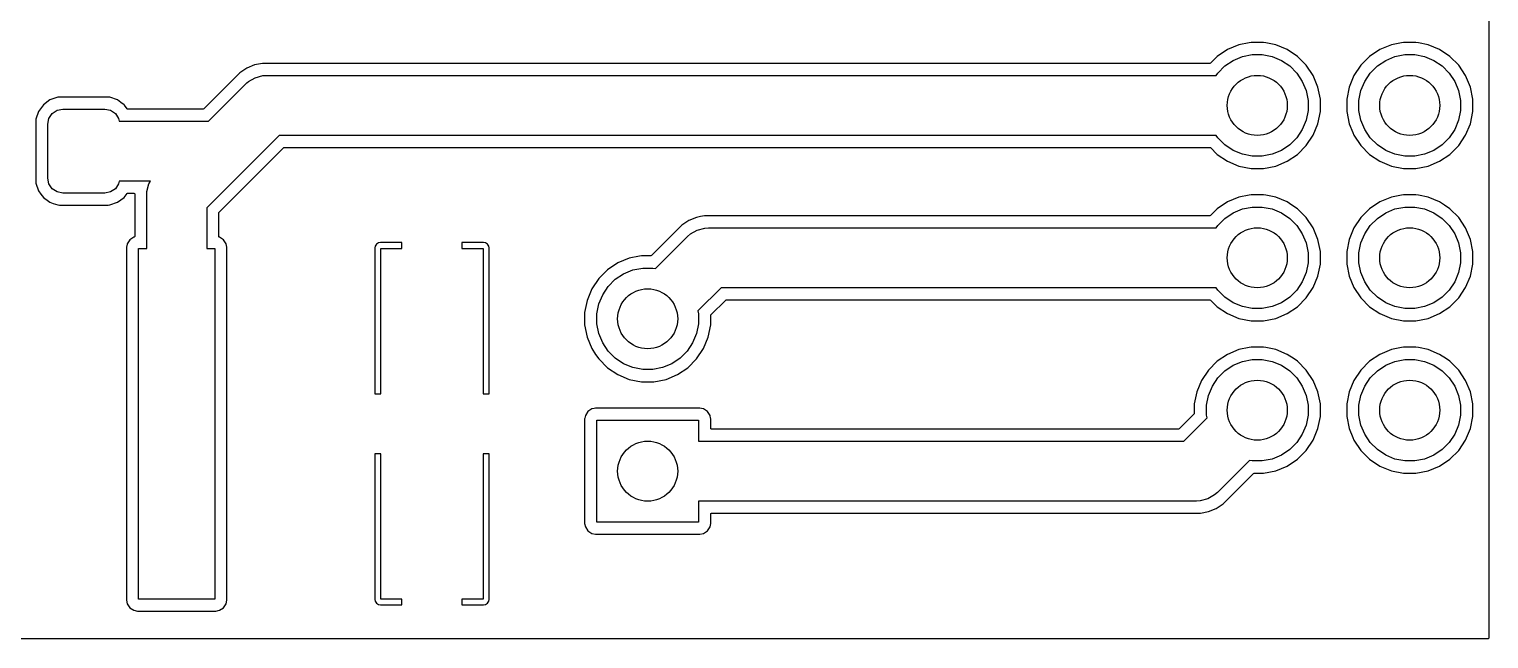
# Model space of a CAD drawing. Extents: x 1.77 to 4.61, y -4.15 to -1.95.
# Drawn here: x 3.654 to 4.612, y -4.15 to -3.75 of the extents above; entities that cross this region are included whole.
import ezdxf

# ---------------------------------------------------------------- set-up
doc = ezdxf.new("R2010")
doc.units = 0
doc.header["$MEASUREMENT"] = 0
doc.layers.add('BLACK', color=7, linetype='CONTINUOUS')

msp = doc.modelspace()

# ---------------------------------------------------------------- linework, layer by layer
at = {"layer": 'BLACK', "linetype": 'CONTINUOUS'}
for p, q in [((4.61189, -1.95045), (4.61189, -4.14955)), ((4.44041, -3.76335), (4.43364, -3.76787)), ((4.44794, -3.76023), (4.44041, -3.76335)), ((4.45461, -3.7589), (4.44794, -3.76023)), ((4.44794, -3.76023), (4.44794, -3.76023)), ((4.45593, -3.75864), (4.45461, -3.7589)), ((4.46407, -3.75864), (4.45593, -3.75864)), ((4.46565, -3.75896), (4.46407, -3.75864)), ((4.47206, -3.76023), (4.46565, -3.75896)), ((4.47959, -3.76335), (4.47206, -3.76023)), ((4.47206, -3.76023), (4.47206, -3.76023)), ((4.48636, -3.76787), (4.47959, -3.76335)), ((4.54041, -3.76335), (4.53364, -3.76787)), ((4.54794, -3.76023), (4.54041, -3.76335)), ((4.55461, -3.7589), (4.54794, -3.76023)), ((4.54794, -3.76023), (4.54794, -3.76023)), ((4.55593, -3.75864), (4.55461, -3.7589)), ((4.56407, -3.75864), (4.55593, -3.75864)), ((4.56565, -3.75896), (4.56407, -3.75864)), ((4.57206, -3.76023), (4.56565, -3.75896)), ((4.57959, -3.76335), (4.57206, -3.76023)), ((4.57206, -3.76023), (4.57206, -3.76023)), ((4.58636, -3.76787), (4.57959, -3.76335)), ((3.80464, -3.77295), (3.80196, -3.77348)), ((3.80728, -3.77242), (3.80464, -3.77295)), ((3.81272, -3.77242), (3.80728, -3.77242)), ((4.4289, -3.77242), (3.81272, -3.77242)), ((4.42922, -3.77229), (4.4289, -3.77242)), ((4.43364, -3.76787), (4.42922, -3.77229)), ((4.43877, -3.77413), (4.44422, -3.77049)), ((4.44422, -3.77049), (4.45029, -3.76798)), ((4.45029, -3.76798), (4.45672, -3.7667)), ((4.45672, -3.7667), (4.46328, -3.7667)), ((4.46328, -3.7667), (4.46971, -3.76798)), ((4.46971, -3.76798), (4.47578, -3.77049)), ((4.47578, -3.77049), (4.48123, -3.77413)), ((4.49213, -3.77364), (4.48636, -3.76787)), ((4.48636, -3.76787), (4.48636, -3.76787)), ((4.53364, -3.76787), (4.52787, -3.77364)), ((4.53877, -3.77413), (4.54422, -3.77049)), ((4.54422, -3.77049), (4.55029, -3.76798)), ((4.55029, -3.76798), (4.55672, -3.7667)), ((4.55672, -3.7667), (4.56328, -3.7667)), ((4.56328, -3.7667), (4.56971, -3.76798)), ((4.56971, -3.76798), (4.57578, -3.77049)), ((4.57578, -3.77049), (4.58123, -3.77413)), ((4.59213, -3.77364), (4.58636, -3.76787)), ((4.58636, -3.76787), (4.58636, -3.76787)), ((3.79242, -3.77858), (3.76871, -3.80229)), ((3.79694, -3.77556), (3.79242, -3.77858)), ((3.80196, -3.77348), (3.79694, -3.77556)), ((3.79802, -3.78438), (3.80247, -3.78181)), ((3.80196, -3.77348), (3.80196, -3.77348)), ((3.80247, -3.78181), (3.80743, -3.78048)), ((3.80743, -3.78048), (3.81, -3.78031)), ((3.80743, -3.78048), (3.80743, -3.78048)), ((3.81, -3.78031), (4.4331, -3.78031)), ((4.4331, -3.78031), (4.43413, -3.77877)), ((4.43413, -3.77877), (4.43877, -3.77413)), ((4.48123, -3.77413), (4.48587, -3.77877)), ((4.48587, -3.77877), (4.48951, -3.78422)), ((4.49665, -3.78041), (4.49213, -3.77364)), ((4.49977, -3.78794), (4.49665, -3.78041)), ((4.52335, -3.78041), (4.52023, -3.78794)), ((4.52787, -3.77364), (4.52335, -3.78041)), ((4.53049, -3.78422), (4.53413, -3.77877)), ((4.53413, -3.77877), (4.53877, -3.77413)), ((4.58123, -3.77413), (4.58587, -3.77877)), ((4.58587, -3.77877), (4.58951, -3.78422)), ((4.59665, -3.78041), (4.59213, -3.77364)), ((4.59977, -3.78794), (4.59665, -3.78041)), ((3.78087, -3.80129), (3.79608, -3.78608)), ((3.79608, -3.78608), (3.79711, -3.78518)), ((3.79711, -3.78518), (3.79802, -3.78438)), ((3.79802, -3.78438), (3.79802, -3.78438)), ((4.48951, -3.78422), (4.49202, -3.79029)), ((4.49202, -3.79029), (4.4933, -3.79672)), ((4.50136, -3.79593), (4.49977, -3.78794)), ((4.52023, -3.78794), (4.51864, -3.79593)), ((4.52023, -3.78794), (4.52023, -3.78794)), ((4.5267, -3.79672), (4.52798, -3.79029)), ((4.52798, -3.79029), (4.53049, -3.78422)), ((4.58951, -3.78422), (4.59202, -3.79029)), ((4.59202, -3.79029), (4.5933, -3.79672)), ((4.60136, -3.79593), (4.59977, -3.78794)), ((3.66354, -3.7996), (3.66036, -3.8039)), ((3.66784, -3.79643), (3.66354, -3.7996)), ((3.66354, -3.7996), (3.66354, -3.7996)), ((3.67289, -3.79466), (3.66784, -3.79643)), ((3.66784, -3.79643), (3.66784, -3.79643)), ((3.67408, -3.79455), (3.67289, -3.79466)), ((3.70592, -3.79455), (3.67408, -3.79455)), ((3.67408, -3.79455), (3.67408, -3.79455)), ((3.70711, -3.79466), (3.70592, -3.79455)), ((3.70592, -3.79455), (3.70592, -3.79455)), ((3.71216, -3.79643), (3.70711, -3.79466)), ((3.71431, -3.79801), (3.71216, -3.79643)), ((3.71216, -3.79643), (3.71216, -3.79643)), ((3.71646, -3.7996), (3.71431, -3.79801)), ((3.71663, -3.79983), (3.71646, -3.7996)), ((3.71841, -3.80224), (3.71663, -3.79983)), ((3.77185, -3.81031), (3.78087, -3.80129)), ((4.4933, -3.79672), (4.4933, -3.80328)), ((4.50136, -3.80407), (4.50136, -3.79593)), ((4.51864, -3.79593), (4.51864, -3.80407)), ((4.5267, -3.80328), (4.5267, -3.79672)), ((4.5933, -3.79672), (4.5933, -3.80328)), ((4.60136, -3.80407), (4.60136, -3.79593)), ((3.6586, -3.80895), (3.65848, -3.81015)), ((3.65848, -3.81015), (3.65848, -3.84985)), ((3.66036, -3.8039), (3.6586, -3.80895)), ((3.66036, -3.8039), (3.66036, -3.8039)), ((3.66638, -3.81228), (3.66713, -3.80852)), ((3.66713, -3.80852), (3.66926, -3.80532)), ((3.66926, -3.80532), (3.67245, -3.80319)), ((3.67245, -3.80319), (3.67622, -3.80244)), ((3.67622, -3.80244), (3.70378, -3.80244)), ((3.70378, -3.80244), (3.70755, -3.80319)), ((3.70755, -3.80319), (3.71074, -3.80532)), ((3.71074, -3.80532), (3.71287, -3.80852)), ((3.71287, -3.80852), (3.71323, -3.81031)), ((3.71323, -3.81031), (3.77185, -3.81031)), ((3.71845, -3.80229), (3.71841, -3.80224)), ((3.71877, -3.80242), (3.71845, -3.80229)), ((3.76839, -3.80242), (3.71877, -3.80242)), ((3.76871, -3.80229), (3.76839, -3.80242)), ((4.49202, -3.80971), (4.48951, -3.81578)), ((4.4933, -3.80328), (4.49202, -3.80971)), ((4.49977, -3.81206), (4.50136, -3.80407)), ((4.51864, -3.80407), (4.52023, -3.81206)), ((4.52798, -3.80971), (4.5267, -3.80328)), ((4.53049, -3.81578), (4.52798, -3.80971)), ((4.59202, -3.80971), (4.58951, -3.81578)), ((4.5933, -3.80328), (4.59202, -3.80971)), ((4.59977, -3.81206), (4.60136, -3.80407)), ((3.66638, -3.84772), (3.66638, -3.81228)), ((3.81815, -3.81969), (3.80833, -3.82951)), ((4.4331, -3.81969), (3.81815, -3.81969)), ((4.43413, -3.82123), (4.4331, -3.81969)), ((4.48951, -3.81578), (4.48587, -3.82123)), ((4.49213, -3.82636), (4.49665, -3.81959)), ((4.49665, -3.81959), (4.49977, -3.81206)), ((4.52023, -3.81206), (4.52023, -3.81206)), ((4.52023, -3.81206), (4.52264, -3.81789)), ((4.52264, -3.81789), (4.52335, -3.81959)), ((4.52335, -3.81959), (4.52787, -3.82636)), ((4.53413, -3.82123), (4.53049, -3.81578)), ((4.58951, -3.81578), (4.58587, -3.82123)), ((4.59213, -3.82636), (4.59665, -3.81959)), ((4.59665, -3.81959), (4.59977, -3.81206)), ((3.80833, -3.82951), (3.77067, -3.86717)), ((3.7787, -3.87031), (3.82129, -3.82771)), ((3.82129, -3.82771), (3.82161, -3.82758)), ((3.82161, -3.82758), (4.4289, -3.82758)), ((4.4289, -3.82758), (4.42922, -3.82771)), ((4.42922, -3.82771), (4.43364, -3.83213)), ((4.43877, -3.82587), (4.43413, -3.82123)), ((4.44422, -3.82951), (4.43877, -3.82587)), ((4.45029, -3.83202), (4.44422, -3.82951)), ((4.47578, -3.82951), (4.46971, -3.83202)), ((4.48123, -3.82587), (4.47578, -3.82951)), ((4.48587, -3.82123), (4.48123, -3.82587)), ((4.48636, -3.83213), (4.49213, -3.82636)), ((4.52787, -3.82636), (4.53364, -3.83213)), ((4.53877, -3.82587), (4.53413, -3.82123)), ((4.54422, -3.82951), (4.53877, -3.82587)), ((4.55029, -3.83202), (4.54422, -3.82951)), ((4.57578, -3.82951), (4.56971, -3.83202)), ((4.58123, -3.82587), (4.57578, -3.82951)), ((4.58587, -3.82123), (4.58123, -3.82587)), ((4.58636, -3.83213), (4.59213, -3.82636)), ((4.43364, -3.83213), (4.44041, -3.83665)), ((4.44041, -3.83665), (4.44794, -3.83977)), ((4.44794, -3.83977), (4.45593, -3.84136)), ((4.45672, -3.8333), (4.45029, -3.83202)), ((4.46328, -3.8333), (4.45672, -3.8333)), ((4.46971, -3.83202), (4.46328, -3.8333)), ((4.46407, -3.84136), (4.47206, -3.83977)), ((4.47206, -3.83977), (4.47959, -3.83665)), ((4.47959, -3.83665), (4.48636, -3.83213)), ((4.53364, -3.83213), (4.54041, -3.83665)), ((4.54041, -3.83665), (4.54794, -3.83977)), ((4.54794, -3.83977), (4.55593, -3.84136)), ((4.55672, -3.8333), (4.55029, -3.83202)), ((4.56328, -3.8333), (4.55672, -3.8333)), ((4.56971, -3.83202), (4.56328, -3.8333)), ((4.56407, -3.84136), (4.57206, -3.83977)), ((4.57206, -3.83977), (4.57959, -3.83665)), ((4.57959, -3.83665), (4.58636, -3.83213)), ((3.65848, -3.84985), (3.6586, -3.85105)), ((3.66713, -3.85148), (3.66638, -3.84772)), ((3.71323, -3.84969), (3.71287, -3.85148)), ((3.73384, -3.84969), (3.71323, -3.84969)), ((3.7328, -3.85148), (3.73384, -3.84969)), ((4.45593, -3.84136), (4.45593, -3.84136)), ((4.45593, -3.84136), (4.46407, -3.84136)), ((4.46407, -3.84136), (4.46407, -3.84136)), ((4.55593, -3.84136), (4.55593, -3.84136)), ((4.55593, -3.84136), (4.56407, -3.84136)), ((4.56407, -3.84136), (4.56407, -3.84136)), ((3.6586, -3.85105), (3.66036, -3.8561)), ((3.66036, -3.8561), (3.66036, -3.8561)), ((3.66036, -3.8561), (3.66195, -3.85825)), ((3.66195, -3.85825), (3.66354, -3.8604)), ((3.66926, -3.85468), (3.66713, -3.85148)), ((3.67245, -3.85681), (3.66926, -3.85468)), ((3.67622, -3.85756), (3.67245, -3.85681)), ((3.70378, -3.85756), (3.67622, -3.85756)), ((3.70755, -3.85681), (3.70378, -3.85756)), ((3.71074, -3.85468), (3.70755, -3.85681)), ((3.71287, -3.85148), (3.71074, -3.85468)), ((3.71646, -3.8604), (3.71841, -3.85776)), ((3.71841, -3.85776), (3.71871, -3.85758)), ((3.71871, -3.85758), (3.71877, -3.85758)), ((3.71877, -3.85758), (3.72295, -3.85758)), ((3.72295, -3.85758), (3.72327, -3.85771)), ((3.72327, -3.85771), (3.72341, -3.85803)), ((3.72341, -3.85803), (3.72341, -3.88597)), ((3.7313, -3.85902), (3.73147, -3.85645)), ((3.7313, -3.89388), (3.7313, -3.85902)), ((3.73147, -3.85645), (3.7328, -3.85148)), ((3.73147, -3.85645), (3.73147, -3.85645)), ((4.45461, -3.8589), (4.44794, -3.86023)), ((4.45593, -3.85864), (4.45461, -3.8589)), ((4.46407, -3.85864), (4.45593, -3.85864)), ((4.46565, -3.85896), (4.46407, -3.85864)), ((4.47206, -3.86023), (4.46565, -3.85896)), ((4.55461, -3.8589), (4.54794, -3.86023)), ((4.55593, -3.85864), (4.55461, -3.8589)), ((4.56407, -3.85864), (4.55593, -3.85864)), ((4.56565, -3.85896), (4.56407, -3.85864)), ((4.57206, -3.86023), (4.56565, -3.85896)), ((3.66354, -3.8604), (3.66687, -3.86286)), ((3.66687, -3.86286), (3.66784, -3.86357)), ((3.66784, -3.86357), (3.66784, -3.86357)), ((3.66784, -3.86357), (3.66784, -3.86357)), ((3.66784, -3.86357), (3.66784, -3.86357)), ((3.66784, -3.86357), (3.67, -3.86433)), ((3.67, -3.86433), (3.67289, -3.86534)), ((3.67289, -3.86534), (3.67289, -3.86534)), ((3.67289, -3.86534), (3.67289, -3.86534)), ((3.67289, -3.86534), (3.67408, -3.86545)), ((3.67408, -3.86545), (3.67408, -3.86545)), ((3.67408, -3.86545), (3.70592, -3.86545)), ((3.70592, -3.86545), (3.70711, -3.86534)), ((3.70592, -3.86545), (3.70592, -3.86545)), ((3.70711, -3.86534), (3.71216, -3.86357)), ((3.71216, -3.86357), (3.71646, -3.8604)), ((3.77067, -3.86717), (3.77067, -3.89388)), ((4.43364, -3.86787), (4.42922, -3.87229)), ((4.44041, -3.86335), (4.43364, -3.86787)), ((4.44794, -3.86023), (4.44041, -3.86335)), ((4.44422, -3.87049), (4.45029, -3.86798)), ((4.44794, -3.86023), (4.44794, -3.86023)), ((4.45029, -3.86798), (4.45672, -3.8667)), ((4.45672, -3.8667), (4.46328, -3.8667)), ((4.46328, -3.8667), (4.46971, -3.86798)), ((4.46971, -3.86798), (4.47578, -3.87049)), ((4.47959, -3.86335), (4.47206, -3.86023)), ((4.47206, -3.86023), (4.47206, -3.86023)), ((4.48274, -3.86545), (4.47959, -3.86335)), ((4.48636, -3.86787), (4.48274, -3.86545)), ((4.49213, -3.87364), (4.48636, -3.86787)), ((4.53364, -3.86787), (4.52787, -3.87364)), ((4.54041, -3.86335), (4.53364, -3.86787)), ((4.54794, -3.86023), (4.54041, -3.86335)), ((4.54422, -3.87049), (4.55029, -3.86798)), ((4.54794, -3.86023), (4.54794, -3.86023)), ((4.55029, -3.86798), (4.55672, -3.8667)), ((4.55672, -3.8667), (4.56328, -3.8667)), ((4.56328, -3.8667), (4.56971, -3.86798)), ((4.56971, -3.86798), (4.57578, -3.87049)), ((4.57959, -3.86335), (4.57206, -3.86023)), ((4.57206, -3.86023), (4.57206, -3.86023)), ((4.58274, -3.86545), (4.57959, -3.86335)), ((4.58636, -3.86787), (4.58274, -3.86545)), ((4.59213, -3.87364), (4.58636, -3.86787)), ((3.77856, -3.87063), (3.7787, -3.87031)), ((3.77856, -3.88597), (3.77856, -3.87063)), ((4.08242, -3.87858), (4.06249, -3.89851)), ((4.08694, -3.87556), (4.08242, -3.87858)), ((4.09196, -3.87348), (4.08694, -3.87556)), ((4.09464, -3.87295), (4.09196, -3.87348)), ((4.09196, -3.87348), (4.09196, -3.87348)), ((4.09728, -3.87242), (4.09464, -3.87295)), ((4.10272, -3.87242), (4.09728, -3.87242)), ((4.4289, -3.87242), (4.10272, -3.87242)), ((4.42922, -3.87229), (4.4289, -3.87242)), ((4.43413, -3.87877), (4.43877, -3.87413)), ((4.43877, -3.87413), (4.44422, -3.87049)), ((4.47578, -3.87049), (4.48123, -3.87413)), ((4.48123, -3.87413), (4.48587, -3.87877)), ((4.49665, -3.88041), (4.49213, -3.87364)), ((4.52787, -3.87364), (4.52335, -3.88041)), ((4.53413, -3.87877), (4.53877, -3.87413)), ((4.53877, -3.87413), (4.54422, -3.87049)), ((4.57578, -3.87049), (4.58123, -3.87413)), ((4.58123, -3.87413), (4.58587, -3.87877)), ((4.59665, -3.88041), (4.59213, -3.87364)), ((3.72029, -3.88819), (3.71855, -3.8908)), ((3.7229, -3.88644), (3.72029, -3.88819)), ((3.72029, -3.88819), (3.72029, -3.88819)), ((3.72304, -3.88641), (3.7229, -3.88644)), ((3.7229, -3.88644), (3.7229, -3.88644)), ((3.72327, -3.88629), (3.72304, -3.88641)), ((3.72341, -3.88597), (3.72327, -3.88629)), ((3.77864, -3.88622), (3.77856, -3.88597)), ((3.77893, -3.88641), (3.77864, -3.88622)), ((3.77906, -3.88644), (3.77893, -3.88641)), ((3.78037, -3.88732), (3.77906, -3.88644)), ((3.77906, -3.88644), (3.77906, -3.88644)), ((3.78168, -3.88819), (3.78037, -3.88732)), ((3.78342, -3.8908), (3.78168, -3.88819)), ((3.78168, -3.88819), (3.78168, -3.88819)), ((4.0651, -3.90706), (4.08608, -3.88608)), ((4.08608, -3.88608), (4.08802, -3.88438)), ((4.08802, -3.88438), (4.09247, -3.88181)), ((4.08802, -3.88438), (4.08802, -3.88438)), ((4.09247, -3.88181), (4.09743, -3.88048)), ((4.09743, -3.88048), (4.1, -3.88031)), ((4.09743, -3.88048), (4.09743, -3.88048)), ((4.1, -3.88031), (4.4331, -3.88031)), ((4.4331, -3.88031), (4.43413, -3.87877)), ((4.48587, -3.87877), (4.48951, -3.88422)), ((4.48951, -3.88422), (4.49202, -3.89029)), ((4.49977, -3.88794), (4.49665, -3.88041)), ((4.50136, -3.89593), (4.49977, -3.88794)), ((4.52023, -3.88794), (4.51864, -3.89593)), ((4.52335, -3.88041), (4.52023, -3.88794)), ((4.52023, -3.88794), (4.52023, -3.88794)), ((4.52798, -3.89029), (4.53049, -3.88422)), ((4.53049, -3.88422), (4.53413, -3.87877)), ((4.58587, -3.87877), (4.58951, -3.88422)), ((4.58951, -3.88422), (4.59202, -3.89029)), ((4.59977, -3.88794), (4.59665, -3.88041)), ((4.60136, -3.89593), (4.59977, -3.88794)), ((3.7185, -3.89104), (3.71809, -3.8931)), ((3.71809, -3.8931), (3.71809, -4.12466)), ((3.71855, -3.8908), (3.7185, -3.89104)), ((3.71855, -3.8908), (3.71855, -3.8908)), ((3.72598, -4.12388), (3.72598, -3.89388)), ((3.72598, -3.89388), (3.7313, -3.89388)), ((3.77067, -3.89388), (3.77598, -3.89388)), ((3.77598, -3.89388), (3.77598, -4.12388)), ((3.78388, -3.8931), (3.78342, -3.8908)), ((3.78388, -3.89349), (3.78388, -3.8931)), ((3.78388, -4.00576), (3.78388, -3.89349)), ((3.88128, -3.89234), (3.88105, -3.89349)), ((3.88105, -3.89349), (3.88105, -3.98919)), ((3.88215, -3.89104), (3.88128, -3.89234)), ((3.88128, -3.89234), (3.88128, -3.89234)), ((3.88345, -3.89017), (3.88215, -3.89104)), ((3.88215, -3.89104), (3.88215, -3.89104)), ((3.8846, -3.88994), (3.88345, -3.89017)), ((3.88345, -3.89017), (3.88345, -3.89017)), ((3.8988, -3.88994), (3.8846, -3.88994)), ((3.88498, -3.98919), (3.88498, -3.89388)), ((3.88498, -3.89388), (3.8988, -3.89388)), ((3.8988, -3.89388), (3.8988, -3.88994)), ((3.8988, -3.88994), (3.8988, -3.88994)), ((3.95237, -3.88994), (3.93817, -3.88994)), ((3.93817, -3.88994), (3.93817, -3.88994)), ((3.93817, -3.88994), (3.93817, -3.89388)), ((3.93817, -3.89388), (3.95198, -3.89388)), ((3.95198, -3.89388), (3.95198, -3.98919)), ((3.95352, -3.89017), (3.95237, -3.88994)), ((3.95482, -3.89104), (3.95352, -3.89017)), ((3.95352, -3.89017), (3.95352, -3.89017)), ((3.95569, -3.89234), (3.95482, -3.89104)), ((3.95482, -3.89104), (3.95482, -3.89104)), ((3.95592, -3.89349), (3.95569, -3.89234)), ((3.95569, -3.89234), (3.95569, -3.89234)), ((3.95592, -3.93593), (3.95592, -3.89349)), ((4.49202, -3.89029), (4.4933, -3.89672)), ((4.4933, -3.89672), (4.4933, -3.90328)), ((4.50136, -3.90407), (4.50136, -3.89593)), ((4.51864, -3.89593), (4.51864, -3.90407)), ((4.5267, -3.89672), (4.52798, -3.89029)), ((4.5267, -3.90328), (4.5267, -3.89672)), ((4.59202, -3.89029), (4.5933, -3.89672)), ((4.5933, -3.89672), (4.5933, -3.90328)), ((4.60136, -3.90407), (4.60136, -3.89593)), ((4.04041, -3.90335), (4.03364, -3.90787)), ((4.04794, -3.90023), (4.04041, -3.90335)), ((4.05461, -3.8989), (4.04794, -3.90023)), ((4.04794, -3.90023), (4.04794, -3.90023)), ((4.05029, -3.90798), (4.05672, -3.9067)), ((4.05593, -3.89864), (4.05461, -3.8989)), ((4.06217, -3.89864), (4.05593, -3.89864)), ((4.05672, -3.9067), (4.06328, -3.9067)), ((4.06249, -3.89851), (4.06217, -3.89864)), ((4.06328, -3.9067), (4.0651, -3.90706)), ((4.4933, -3.90328), (4.49202, -3.90971)), ((4.49977, -3.91206), (4.50136, -3.90407)), ((4.51864, -3.90407), (4.52023, -3.91206)), ((4.52798, -3.90971), (4.5267, -3.90328)), ((4.5933, -3.90328), (4.59202, -3.90971)), ((4.59977, -3.91206), (4.60136, -3.90407)), ((4.02787, -3.91364), (4.02335, -3.92041)), ((4.03364, -3.90787), (4.02787, -3.91364)), ((4.03413, -3.91877), (4.03877, -3.91413)), ((4.03877, -3.91413), (4.04422, -3.91049)), ((4.04422, -3.91049), (4.05029, -3.90798)), ((4.48951, -3.91578), (4.48587, -3.92123)), ((4.49202, -3.90971), (4.48951, -3.91578)), ((4.49665, -3.91959), (4.49977, -3.91206)), ((4.52023, -3.91206), (4.52023, -3.91206)), ((4.52023, -3.91206), (4.52335, -3.91959)), ((4.53049, -3.91578), (4.52798, -3.90971)), ((4.53413, -3.92123), (4.53049, -3.91578)), ((4.58951, -3.91578), (4.58587, -3.92123)), ((4.59202, -3.90971), (4.58951, -3.91578)), ((4.59665, -3.91959), (4.59977, -3.91206)), ((4.02335, -3.92041), (4.02023, -3.92794)), ((4.02798, -3.93029), (4.03049, -3.92422)), ((4.03049, -3.92422), (4.03413, -3.91877)), ((4.10815, -3.91969), (4.09294, -3.9349)), ((4.4331, -3.91969), (4.10815, -3.91969)), ((4.43413, -3.92123), (4.4331, -3.91969)), ((4.43877, -3.92587), (4.43413, -3.92123)), ((4.44422, -3.92951), (4.43877, -3.92587)), ((4.48123, -3.92587), (4.47578, -3.92951)), ((4.48587, -3.92123), (4.48123, -3.92587)), ((4.48636, -3.93213), (4.49213, -3.92636)), ((4.49213, -3.92636), (4.49665, -3.91959)), ((4.52335, -3.91959), (4.52787, -3.92636)), ((4.52787, -3.92636), (4.52787, -3.92636)), ((4.52787, -3.92636), (4.53364, -3.93213)), ((4.53877, -3.92587), (4.53413, -3.92123)), ((4.54422, -3.92951), (4.53877, -3.92587)), ((4.58123, -3.92587), (4.57578, -3.92951)), ((4.58587, -3.92123), (4.58123, -3.92587)), ((4.58636, -3.93213), (4.59213, -3.92636)), ((4.59213, -3.92636), (4.59665, -3.91959)), ((3.95592, -3.98919), (3.95592, -3.93593)), ((4.02023, -3.92794), (4.01864, -3.93593)), ((4.01864, -3.93593), (4.01864, -3.94407)), ((4.02023, -3.92794), (4.02023, -3.92794)), ((4.0267, -3.93672), (4.02798, -3.93029)), ((4.09294, -3.9349), (4.0933, -3.93672)), ((4.10149, -3.93751), (4.11129, -3.92771)), ((4.11129, -3.92771), (4.11161, -3.92758)), ((4.11161, -3.92758), (4.4289, -3.92758)), ((4.4289, -3.92758), (4.42922, -3.92771)), ((4.42922, -3.92771), (4.43364, -3.93213)), ((4.43364, -3.93213), (4.44041, -3.93665)), ((4.45029, -3.93202), (4.44422, -3.92951)), ((4.45672, -3.9333), (4.45029, -3.93202)), ((4.46328, -3.9333), (4.45672, -3.9333)), ((4.46971, -3.93202), (4.46328, -3.9333)), ((4.47578, -3.92951), (4.46971, -3.93202)), ((4.47959, -3.93665), (4.48636, -3.93213)), ((4.53364, -3.93213), (4.54041, -3.93665)), ((4.55029, -3.93202), (4.54422, -3.92951)), ((4.55672, -3.9333), (4.55029, -3.93202)), ((4.56328, -3.9333), (4.55672, -3.9333)), ((4.56971, -3.93202), (4.56328, -3.9333)), ((4.57578, -3.92951), (4.56971, -3.93202)), ((4.57959, -3.93665), (4.58636, -3.93213)), ((4.01864, -3.94407), (4.02023, -3.95206)), ((4.0267, -3.94328), (4.0267, -3.93672)), ((4.02798, -3.94971), (4.0267, -3.94328)), ((4.0933, -3.94328), (4.09202, -3.94971)), ((4.0933, -3.93672), (4.0933, -3.94328)), ((4.09977, -3.95206), (4.10136, -3.94407)), ((4.10136, -3.93783), (4.10149, -3.93751)), ((4.10136, -3.94407), (4.10136, -3.93783)), ((4.44041, -3.93665), (4.44794, -3.93977)), ((4.44794, -3.93977), (4.45593, -3.94136)), ((4.45593, -3.94136), (4.45593, -3.94136)), ((4.45593, -3.94136), (4.46407, -3.94136)), ((4.46407, -3.94136), (4.47206, -3.93977)), ((4.46407, -3.94136), (4.46407, -3.94136)), ((4.47206, -3.93977), (4.47959, -3.93665)), ((4.54041, -3.93665), (4.54794, -3.93977)), ((4.54794, -3.93977), (4.55593, -3.94136)), ((4.55593, -3.94136), (4.55593, -3.94136)), ((4.55593, -3.94136), (4.56407, -3.94136)), ((4.56407, -3.94136), (4.57206, -3.93977)), ((4.56407, -3.94136), (4.56407, -3.94136)), ((4.57206, -3.93977), (4.57959, -3.93665)), ((4.02023, -3.95206), (4.02023, -3.95206)), ((4.02023, -3.95206), (4.02335, -3.95959)), ((4.03049, -3.95578), (4.02798, -3.94971)), ((4.09202, -3.94971), (4.08951, -3.95578)), ((4.09665, -3.95959), (4.09977, -3.95206)), ((4.02335, -3.95959), (4.02586, -3.96335)), ((4.02586, -3.96335), (4.02787, -3.96636)), ((4.03413, -3.96123), (4.03049, -3.95578)), ((4.03877, -3.96587), (4.03413, -3.96123)), ((4.08587, -3.96123), (4.08123, -3.96587)), ((4.08951, -3.95578), (4.08587, -3.96123)), ((4.09213, -3.96636), (4.09665, -3.95959)), ((4.44041, -3.96335), (4.43364, -3.96787)), ((4.44794, -3.96023), (4.44041, -3.96335)), ((4.45461, -3.9589), (4.44794, -3.96023)), ((4.44794, -3.96023), (4.44794, -3.96023)), ((4.45593, -3.95864), (4.45461, -3.9589)), ((4.46407, -3.95864), (4.45593, -3.95864)), ((4.46565, -3.95896), (4.46407, -3.95864)), ((4.47206, -3.96023), (4.46565, -3.95896)), ((4.47959, -3.96335), (4.47206, -3.96023)), ((4.47206, -3.96023), (4.47206, -3.96023)), ((4.4841, -3.96636), (4.47959, -3.96335)), ((4.54041, -3.96335), (4.53364, -3.96787)), ((4.54794, -3.96023), (4.54041, -3.96335)), ((4.55461, -3.9589), (4.54794, -3.96023)), ((4.54794, -3.96023), (4.54794, -3.96023)), ((4.55593, -3.95864), (4.55461, -3.9589)), ((4.56407, -3.95864), (4.55593, -3.95864)), ((4.56565, -3.95896), (4.56407, -3.95864)), ((4.57206, -3.96023), (4.56565, -3.95896)), ((4.57959, -3.96335), (4.57206, -3.96023)), ((4.57206, -3.96023), (4.57206, -3.96023)), ((4.5841, -3.96636), (4.57959, -3.96335)), ((4.02787, -3.96636), (4.03364, -3.97213)), ((4.03364, -3.97213), (4.04041, -3.97665)), ((4.04422, -3.96951), (4.03877, -3.96587)), ((4.05029, -3.97202), (4.04422, -3.96951)), ((4.05672, -3.9733), (4.05029, -3.97202)), ((4.06328, -3.9733), (4.05672, -3.9733)), ((4.06971, -3.97202), (4.06328, -3.9733)), ((4.07578, -3.96951), (4.06971, -3.97202)), ((4.08123, -3.96587), (4.07578, -3.96951)), ((4.07959, -3.97665), (4.08636, -3.97213)), ((4.08636, -3.97213), (4.09213, -3.96636)), ((4.42787, -3.97364), (4.42335, -3.98041)), ((4.43364, -3.96787), (4.42787, -3.97364)), ((4.43413, -3.97877), (4.43877, -3.97413)), ((4.43877, -3.97413), (4.44422, -3.97049)), ((4.44422, -3.97049), (4.45029, -3.96798)), ((4.45029, -3.96798), (4.45672, -3.9667)), ((4.45672, -3.9667), (4.46328, -3.9667)), ((4.46328, -3.9667), (4.46971, -3.96798)), ((4.46971, -3.96798), (4.47578, -3.97049)), ((4.47578, -3.97049), (4.48123, -3.97413)), ((4.48123, -3.97413), (4.48587, -3.97877)), ((4.48636, -3.96787), (4.4841, -3.96636)), ((4.49213, -3.97364), (4.48636, -3.96787)), ((4.49665, -3.98041), (4.49213, -3.97364)), ((4.52787, -3.97364), (4.52335, -3.98041)), ((4.53364, -3.96787), (4.52787, -3.97364)), ((4.53413, -3.97877), (4.53877, -3.97413)), ((4.53877, -3.97413), (4.54422, -3.97049)), ((4.54422, -3.97049), (4.55029, -3.96798)), ((4.55029, -3.96798), (4.55672, -3.9667)), ((4.55672, -3.9667), (4.56328, -3.9667)), ((4.56328, -3.9667), (4.56971, -3.96798)), ((4.56971, -3.96798), (4.57578, -3.97049)), ((4.57578, -3.97049), (4.58123, -3.97413)), ((4.58123, -3.97413), (4.58587, -3.97877)), ((4.58636, -3.96787), (4.5841, -3.96636)), ((4.59213, -3.97364), (4.58636, -3.96787)), ((4.59665, -3.98041), (4.59213, -3.97364)), ((4.04041, -3.97665), (4.04794, -3.97977)), ((4.04794, -3.97977), (4.05593, -3.98136)), ((4.05593, -3.98136), (4.05593, -3.98136)), ((4.05593, -3.98136), (4.06407, -3.98136)), ((4.06407, -3.98136), (4.07206, -3.97977)), ((4.06407, -3.98136), (4.06407, -3.98136)), ((4.07206, -3.97977), (4.07959, -3.97665)), ((4.42335, -3.98041), (4.42023, -3.98794)), ((4.43049, -3.98422), (4.43413, -3.97877)), ((4.48587, -3.97877), (4.48951, -3.98422)), ((4.49977, -3.98794), (4.49665, -3.98041)), ((4.52335, -3.98041), (4.52023, -3.98794)), ((4.53049, -3.98422), (4.53413, -3.97877)), ((4.58587, -3.97877), (4.58951, -3.98422)), ((4.59977, -3.98794), (4.59665, -3.98041)), ((3.88105, -3.98919), (3.88105, -3.98919)), ((3.88105, -3.98919), (3.88498, -3.98919)), ((3.95198, -3.98919), (3.95592, -3.98919)), ((3.95592, -3.98919), (3.95592, -3.98919)), ((4.42023, -3.98794), (4.41864, -3.99593)), ((4.42023, -3.98794), (4.42023, -3.98794)), ((4.4267, -3.99672), (4.42798, -3.99029)), ((4.42798, -3.99029), (4.43049, -3.98422)), ((4.48951, -3.98422), (4.49202, -3.99029)), ((4.49202, -3.99029), (4.4933, -3.99672)), ((4.50136, -3.99593), (4.49977, -3.98794)), ((4.52023, -3.98794), (4.51864, -3.99593)), ((4.52023, -3.98794), (4.52023, -3.98794)), ((4.5267, -3.99672), (4.52798, -3.99029)), ((4.52798, -3.99029), (4.53049, -3.98422)), ((4.58951, -3.98422), (4.59202, -3.99029)), ((4.59202, -3.99029), (4.5933, -3.99672)), ((4.60136, -3.99593), (4.59977, -3.98794)), ((4.02084, -4.00084), (4.0191, -4.00346)), ((4.02346, -3.9991), (4.02084, -4.00084)), ((4.02084, -4.00084), (4.02084, -4.00084)), ((4.02484, -3.99882), (4.02346, -3.9991)), ((4.02346, -3.9991), (4.02346, -3.9991)), ((4.02576, -3.99864), (4.02484, -3.99882)), ((4.09424, -3.99864), (4.02576, -3.99864)), ((4.09539, -3.99887), (4.09424, -3.99864)), ((4.09654, -3.9991), (4.09539, -3.99887)), ((4.09916, -4.00084), (4.09654, -3.9991)), ((4.09654, -3.9991), (4.09654, -3.9991)), ((4.09654, -3.9991), (4.09654, -3.9991)), ((4.09654, -3.9991), (4.09654, -3.9991)), ((4.09654, -3.9991), (4.09654, -3.9991)), ((4.1009, -4.00346), (4.09916, -4.00084)), ((4.09916, -4.00084), (4.09916, -4.00084)), ((4.41851, -4.00249), (4.40871, -4.01229)), ((4.41864, -4.00217), (4.41851, -4.00249)), ((4.41864, -3.99593), (4.41864, -4.00217)), ((4.4267, -4.00328), (4.4267, -3.99672)), ((4.4933, -3.99672), (4.4933, -4.00328)), ((4.50136, -4.00407), (4.50136, -3.99593)), ((4.51864, -3.99593), (4.51864, -4.00407)), ((4.5267, -4.00328), (4.5267, -3.99672)), ((4.5933, -3.99672), (4.5933, -4.00328)), ((4.60136, -4.00407), (4.60136, -3.99593)), ((3.78388, -4.02856), (3.78388, -4.00576)), ((4.01876, -4.00519), (4.01864, -4.00576)), ((4.01864, -4.00576), (4.01864, -4.07424)), ((4.0191, -4.00346), (4.01876, -4.00519)), ((4.0191, -4.00346), (4.0191, -4.00346)), ((4.02654, -4.07346), (4.02654, -4.00654)), ((4.02654, -4.00654), (4.09346, -4.00654)), ((4.09346, -4.00654), (4.09346, -4.02031)), ((4.10125, -4.00523), (4.1009, -4.00346)), ((4.10136, -4.00576), (4.10125, -4.00523)), ((4.10136, -4.01197), (4.10136, -4.00576)), ((4.10149, -4.01229), (4.10136, -4.01197)), ((4.10181, -4.01242), (4.10149, -4.01229)), ((4.40839, -4.01242), (4.10181, -4.01242)), ((4.40871, -4.01229), (4.40839, -4.01242)), ((4.41185, -4.02031), (4.42706, -4.0051)), ((4.42706, -4.0051), (4.4267, -4.00328)), ((4.49202, -4.00971), (4.48951, -4.01578)), ((4.4933, -4.00328), (4.49202, -4.00971)), ((4.49665, -4.01959), (4.49977, -4.01206)), ((4.49977, -4.01206), (4.50136, -4.00407)), ((4.51864, -4.00407), (4.52023, -4.01206)), ((4.52023, -4.01206), (4.52023, -4.01206)), ((4.52023, -4.01206), (4.52264, -4.01789)), ((4.52798, -4.00971), (4.5267, -4.00328)), ((4.53049, -4.01578), (4.52798, -4.00971)), ((4.59202, -4.00971), (4.58951, -4.01578)), ((4.5933, -4.00328), (4.59202, -4.00971)), ((4.59665, -4.01959), (4.59977, -4.01206)), ((4.59977, -4.01206), (4.60136, -4.00407)), ((4.09346, -4.02031), (4.41185, -4.02031)), ((4.48587, -4.02123), (4.48123, -4.02587)), ((4.48951, -4.01578), (4.48587, -4.02123)), ((4.49213, -4.02636), (4.49665, -4.01959)), ((4.52264, -4.01789), (4.52335, -4.01959)), ((4.52335, -4.01959), (4.52787, -4.02636)), ((4.53413, -4.02123), (4.53049, -4.01578)), ((4.53877, -4.02587), (4.53413, -4.02123)), ((4.58587, -4.02123), (4.58123, -4.02587)), ((4.58951, -4.01578), (4.58587, -4.02123)), ((4.59213, -4.02636), (4.59665, -4.01959)), ((3.78388, -4.12466), (3.78388, -4.02856)), ((3.88498, -4.02856), (3.88105, -4.02856)), ((3.88105, -4.02856), (3.88105, -4.02856)), ((3.88105, -4.02856), (3.88105, -4.12427)), ((3.88498, -4.12388), (3.88498, -4.02856)), ((3.95592, -4.02856), (3.95198, -4.02856)), ((3.95198, -4.02856), (3.95198, -4.12388)), ((3.95592, -4.12427), (3.95592, -4.02856)), ((3.95592, -4.02856), (3.95592, -4.02856)), ((4.47578, -4.02951), (4.46971, -4.03202)), ((4.48123, -4.02587), (4.47578, -4.02951)), ((4.48636, -4.03213), (4.49213, -4.02636)), ((4.52787, -4.02636), (4.53364, -4.03213)), ((4.54422, -4.02951), (4.53877, -4.02587)), ((4.55029, -4.03202), (4.54422, -4.02951)), ((4.57578, -4.02951), (4.56971, -4.03202)), ((4.58123, -4.02587), (4.57578, -4.02951)), ((4.58636, -4.03213), (4.59213, -4.02636)), ((4.4549, -4.03294), (4.43392, -4.05392)), ((4.45672, -4.0333), (4.4549, -4.03294)), ((4.46328, -4.0333), (4.45672, -4.0333)), ((4.45751, -4.04149), (4.45783, -4.04136)), ((4.45783, -4.04136), (4.46407, -4.04136)), ((4.46971, -4.03202), (4.46328, -4.0333)), ((4.46407, -4.04136), (4.47206, -4.03977)), ((4.46407, -4.04136), (4.46407, -4.04136)), ((4.47206, -4.03977), (4.47959, -4.03665)), ((4.47959, -4.03665), (4.48636, -4.03213)), ((4.53364, -4.03213), (4.54041, -4.03665)), ((4.54041, -4.03665), (4.54794, -4.03977)), ((4.54794, -4.03977), (4.55593, -4.04136)), ((4.55672, -4.0333), (4.55029, -4.03202)), ((4.55593, -4.04136), (4.55593, -4.04136)), ((4.55593, -4.04136), (4.56407, -4.04136)), ((4.56328, -4.0333), (4.55672, -4.0333)), ((4.56971, -4.03202), (4.56328, -4.0333)), ((4.56407, -4.04136), (4.57206, -4.03977)), ((4.56407, -4.04136), (4.56407, -4.04136)), ((4.57206, -4.03977), (4.57959, -4.03665)), ((4.57959, -4.03665), (4.58636, -4.03213)), ((4.43758, -4.06142), (4.45751, -4.04149)), ((4.42, -4.05969), (4.09346, -4.05969)), ((4.09346, -4.05969), (4.09346, -4.07346)), ((4.42257, -4.05952), (4.42, -4.05969)), ((4.42753, -4.05819), (4.42257, -4.05952)), ((4.42257, -4.05952), (4.42257, -4.05952)), ((4.42762, -4.05814), (4.42753, -4.05819)), ((4.43198, -4.05562), (4.42762, -4.05814)), ((4.43392, -4.05392), (4.43198, -4.05562)), ((4.43198, -4.05562), (4.43198, -4.05562)), ((4.10136, -4.06803), (4.10149, -4.06771)), ((4.10136, -4.07424), (4.10136, -4.06803)), ((4.10149, -4.06771), (4.10181, -4.06758)), ((4.10181, -4.06758), (4.42272, -4.06758)), ((4.42272, -4.06758), (4.42804, -4.06652)), ((4.42272, -4.06758), (4.42272, -4.06758)), ((4.42804, -4.06652), (4.43306, -4.06444)), ((4.43306, -4.06444), (4.43758, -4.06142)), ((4.01864, -4.07424), (4.0191, -4.07654)), ((4.0191, -4.07654), (4.0191, -4.07654)), ((4.0191, -4.07654), (4.02084, -4.07916)), ((4.02084, -4.07916), (4.02084, -4.07916)), ((4.02084, -4.07916), (4.02346, -4.0809)), ((4.09346, -4.07346), (4.02654, -4.07346)), ((4.09654, -4.0809), (4.09916, -4.07916)), ((4.09916, -4.07916), (4.1009, -4.07654)), ((4.1009, -4.07654), (4.10136, -4.07424)), ((4.02346, -4.0809), (4.02576, -4.08136)), ((4.02576, -4.08136), (4.02576, -4.08136)), ((4.02576, -4.08136), (4.09424, -4.08136)), ((4.09424, -4.08136), (4.09654, -4.0809)), ((4.09424, -4.08136), (4.09424, -4.08136)), ((3.71809, -4.12466), (3.71855, -4.12696)), ((3.71855, -4.12696), (3.71855, -4.12696)), ((3.71855, -4.12696), (3.72029, -4.12957)), ((3.77598, -4.12388), (3.72598, -4.12388)), ((3.78168, -4.12957), (3.78342, -4.12696)), ((3.78342, -4.12696), (3.78388, -4.12466)), ((3.88105, -4.12427), (3.88128, -4.12541)), ((3.88128, -4.12541), (3.88128, -4.12541)), ((3.88128, -4.12541), (3.88215, -4.12672)), ((3.88215, -4.12672), (3.88215, -4.12672)), ((3.88215, -4.12672), (3.88345, -4.12759)), ((3.88345, -4.12759), (3.88345, -4.12759)), ((3.88345, -4.12759), (3.8846, -4.12781)), ((3.8988, -4.12388), (3.88498, -4.12388)), ((3.8988, -4.12781), (3.8988, -4.12388)), ((3.95198, -4.12388), (3.93817, -4.12388)), ((3.93817, -4.12388), (3.93817, -4.12781)), ((3.95237, -4.12781), (3.95352, -4.12759)), ((3.95352, -4.12759), (3.95482, -4.12672)), ((3.95352, -4.12759), (3.95352, -4.12759)), ((3.95482, -4.12672), (3.95569, -4.12541)), ((3.95482, -4.12672), (3.95482, -4.12672)), ((3.95569, -4.12541), (3.95592, -4.12427)), ((3.95569, -4.12541), (3.95569, -4.12541)), ((3.72029, -4.12957), (3.72029, -4.12957)), ((3.72029, -4.12957), (3.7229, -4.13131)), ((3.7229, -4.13131), (3.72521, -4.13177)), ((3.72521, -4.13177), (3.72521, -4.13177)), ((3.72521, -4.13177), (3.77676, -4.13177)), ((3.77676, -4.13177), (3.77906, -4.13131)), ((3.77676, -4.13177), (3.77676, -4.13177)), ((3.77906, -4.13131), (3.78168, -4.12957)), ((3.8846, -4.12781), (3.8988, -4.12781)), ((3.8988, -4.12781), (3.8988, -4.12781)), ((3.93817, -4.12781), (3.93817, -4.12781)), ((3.93817, -4.12781), (3.95237, -4.12781)), ((4.61144, -4.15), (1.77045, -4.15)), ((4.61176, -4.14987), (4.61144, -4.15)), ((4.61189, -4.14955), (4.61176, -4.14987))]:
    msp.add_line(p, q, dxfattribs=at)
at = {"layer": 'BLACK'}
for centre in [(4.46, -3.8), (4.56, -3.8), (4.46, -3.9), (4.56, -3.9), (4.06, -3.94), (4.46, -4), (4.56, -4), (4.06, -4.04)]:
    msp.add_circle(centre, 0.01969, dxfattribs=at)

doc.saveas('drawing.dxf')
